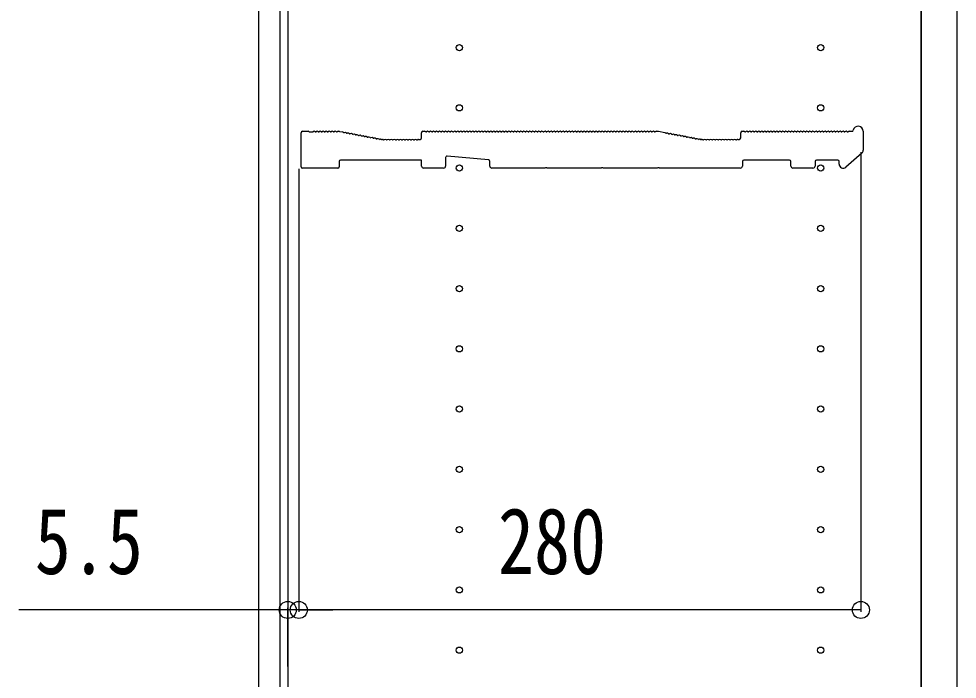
# Model space of a CAD drawing. Units: millimetres, scale not verified. Extents: x -4205 to 4205, y -2970 to 2970.
# Drawn here: x -3104.5 to -2637, y -681.5 to -352.7 of the extents above; entities that cross this region are included whole.
import ezdxf
from ezdxf.enums import TextEntityAlignment as Align

# ---------------------------------------------------------------- set-up
doc = ezdxf.new("R2010")
doc.units = ezdxf.units.MM
doc.header["$LTSCALE"] = 20
for name, color, linetype in [('0-2_YKK_11', 7, 'Continuous'), ('0-3_YKK_12', 2, 'Continuous'), ('0-5_YKK_D', 6, 'Continuous')]:
    doc.layers.add(name, color=color, linetype=linetype)
doc.styles.add('ＭＳ ゴシック', font='')
doc.styles.get('ＭＳ ゴシック').set_extended_font_data('MS Gothic')

msp = doc.modelspace()

# ---------------------------------------------------------------- linework, layer by layer
at = {"layer": '0-2_YKK_11'}
for p, q in [((-2963.83, -426.3), (-2963.83, -409.4)), ((-2963.13, -408.7), (-2960.33, -408.7)), ((-2956.77, -408.9), (-2956.39, -408.9)), ((-2955.27, -408.9), (-2954.89, -408.9)), ((-2953.77, -408.9), (-2953.39, -408.9)), ((-2952.27, -408.9), (-2951.89, -408.9)), ((-2950.77, -408.9), (-2950.39, -408.9)), ((-2949.27, -408.9), (-2948.89, -408.9)), ((-2947.77, -408.9), (-2947.39, -408.9)), ((-2946.27, -408.9), (-2945.89, -408.9)), ((-2945.33, -408.7), (-2944.9, -408.7)), ((-2944.77, -408.71), (-2943.19, -409.01)), ((-2942.68, -409.31), (-2942.31, -409.39)), ((-2941.21, -409.59), (-2940.83, -409.67)), ((-2939.73, -409.88), (-2939.36, -409.95)), ((-2938.26, -410.16), (-2937.89, -410.23)), ((-2936.79, -410.44), (-2936.41, -410.51)), ((-2935.31, -410.72), (-2934.94, -410.79)), ((-2933.84, -411), (-2933.47, -411.07)), ((-2932.37, -411.28), (-2931.99, -411.35)), ((-2903.83, -412), (-2903.83, -409.4)), ((-2903.13, -408.7), (-2902.33, -408.7)), ((-2901.77, -408.9), (-2901.39, -408.9)), ((-2900.27, -408.9), (-2899.89, -408.9)), ((-2898.77, -408.9), (-2898.39, -408.9)), ((-2897.27, -408.9), (-2896.89, -408.9)), ((-2895.77, -408.9), (-2895.39, -408.9)), ((-2894.27, -408.9), (-2893.89, -408.9)), ((-2892.77, -408.9), (-2892.39, -408.9)), ((-2891.27, -408.9), (-2890.89, -408.9)), ((-2889.77, -408.9), (-2889.39, -408.9)), ((-2888.27, -408.9), (-2887.89, -408.9)), ((-2886.77, -408.9), (-2886.39, -408.9)), ((-2885.27, -408.9), (-2884.89, -408.9)), ((-2883.77, -408.9), (-2883.39, -408.9)), ((-2882.27, -408.9), (-2881.89, -408.9)), ((-2880.77, -408.9), (-2880.39, -408.9)), ((-2879.27, -408.9), (-2878.89, -408.9)), ((-2877.77, -408.9), (-2877.39, -408.9)), ((-2876.27, -408.9), (-2875.89, -408.9)), ((-2874.77, -408.9), (-2874.39, -408.9)), ((-2873.27, -408.9), (-2872.89, -408.9)), ((-2871.77, -408.9), (-2871.39, -408.9)), ((-2870.27, -408.9), (-2869.89, -408.9)), ((-2868.77, -408.9), (-2868.39, -408.9)), ((-2867.27, -408.9), (-2866.89, -408.9)), ((-2865.77, -408.9), (-2865.39, -408.9)), ((-2864.27, -408.9), (-2863.89, -408.9)), ((-2862.77, -408.9), (-2862.39, -408.9)), ((-2861.27, -408.9), (-2860.89, -408.9)), ((-2859.77, -408.9), (-2859.39, -408.9)), ((-2858.27, -408.9), (-2857.89, -408.9)), ((-2856.77, -408.9), (-2856.39, -408.9)), ((-2855.27, -408.9), (-2854.89, -408.9)), ((-2853.77, -408.9), (-2853.39, -408.9)), ((-2852.27, -408.9), (-2851.89, -408.9)), ((-2850.77, -408.9), (-2850.39, -408.9)), ((-2849.27, -408.9), (-2848.89, -408.9)), ((-2847.77, -408.9), (-2847.39, -408.9)), ((-2846.27, -408.9), (-2845.89, -408.9)), ((-2844.77, -408.9), (-2844.39, -408.9)), ((-2843.27, -408.9), (-2842.89, -408.9)), ((-2841.77, -408.9), (-2841.39, -408.9)), ((-2840.27, -408.9), (-2839.89, -408.9)), ((-2838.77, -408.9), (-2838.39, -408.9)), ((-2837.27, -408.9), (-2836.89, -408.9)), ((-2835.77, -408.9), (-2835.39, -408.9)), ((-2834.27, -408.9), (-2833.89, -408.9)), ((-2832.77, -408.9), (-2832.39, -408.9)), ((-2831.27, -408.9), (-2830.89, -408.9)), ((-2829.77, -408.9), (-2829.39, -408.9)), ((-2828.27, -408.9), (-2827.89, -408.9)), ((-2826.77, -408.9), (-2826.39, -408.9)), ((-2825.27, -408.9), (-2824.89, -408.9)), ((-2823.77, -408.9), (-2823.39, -408.9)), ((-2822.27, -408.9), (-2821.89, -408.9)), ((-2820.77, -408.9), (-2820.39, -408.9)), ((-2819.27, -408.9), (-2818.89, -408.9)), ((-2817.77, -408.9), (-2817.39, -408.9)), ((-2816.27, -408.9), (-2815.89, -408.9)), ((-2814.77, -408.9), (-2814.39, -408.9)), ((-2813.27, -408.9), (-2812.89, -408.9)), ((-2811.77, -408.9), (-2811.39, -408.9)), ((-2810.27, -408.9), (-2809.89, -408.9)), ((-2808.77, -408.9), (-2808.39, -408.9)), ((-2807.27, -408.9), (-2806.89, -408.9)), ((-2805.77, -408.9), (-2805.39, -408.9)), ((-2804.27, -408.9), (-2803.89, -408.9)), ((-2802.77, -408.9), (-2802.39, -408.9)), ((-2801.27, -408.9), (-2800.89, -408.9)), ((-2799.77, -408.9), (-2799.39, -408.9)), ((-2798.27, -408.9), (-2797.89, -408.9)), ((-2796.77, -408.9), (-2796.39, -408.9)), ((-2795.27, -408.9), (-2794.89, -408.9)), ((-2793.77, -408.9), (-2793.39, -408.9)), ((-2792.27, -408.9), (-2791.89, -408.9)), ((-2790.77, -408.9), (-2790.39, -408.9)), ((-2789.27, -408.9), (-2788.89, -408.9)), ((-2787.77, -408.9), (-2787.39, -408.9)), ((-2782.21, -409.59), (-2781.83, -409.67)), ((-2780.73, -409.88), (-2780.36, -409.95)), ((-2779.26, -410.16), (-2778.89, -410.23)), ((-2777.79, -410.44), (-2777.41, -410.51)), ((-2776.31, -410.72), (-2775.94, -410.79)), ((-2774.84, -411), (-2774.47, -411.07)), ((-2773.37, -411.28), (-2772.99, -411.35)), ((-2744.83, -412), (-2744.83, -409.4)), ((-2744.13, -408.7), (-2743.33, -408.7)), ((-2742.77, -408.9), (-2742.39, -408.9)), ((-2741.27, -408.9), (-2740.89, -408.9)), ((-2739.77, -408.9), (-2739.39, -408.9)), ((-2738.27, -408.9), (-2737.89, -408.9)), ((-2736.77, -408.9), (-2736.39, -408.9)), ((-2735.27, -408.9), (-2734.89, -408.9)), ((-2733.77, -408.9), (-2733.39, -408.9)), ((-2732.27, -408.9), (-2731.89, -408.9)), ((-2730.77, -408.9), (-2730.39, -408.9)), ((-2729.27, -408.9), (-2728.89, -408.9)), ((-2727.77, -408.9), (-2727.39, -408.9)), ((-2726.27, -408.9), (-2725.89, -408.9)), ((-2724.77, -408.9), (-2724.39, -408.9)), ((-2723.27, -408.9), (-2722.89, -408.9)), ((-2721.77, -408.9), (-2721.39, -408.9)), ((-2720.27, -408.9), (-2719.89, -408.9)), ((-2718.77, -408.9), (-2718.39, -408.9)), ((-2717.27, -408.9), (-2716.89, -408.9)), ((-2715.77, -408.9), (-2715.39, -408.9)), ((-2714.27, -408.9), (-2713.89, -408.9)), ((-2712.77, -408.9), (-2712.39, -408.9)), ((-2711.27, -408.9), (-2710.89, -408.9)), ((-2709.77, -408.9), (-2709.39, -408.9)), ((-2708.27, -408.9), (-2707.89, -408.9)), ((-2706.77, -408.9), (-2706.39, -408.9)), ((-2705.27, -408.9), (-2704.89, -408.9)), ((-2703.77, -408.9), (-2703.39, -408.9)), ((-2702.27, -408.9), (-2701.89, -408.9)), ((-2700.77, -408.9), (-2700.39, -408.9)), ((-2699.27, -408.9), (-2698.89, -408.9)), ((-2697.77, -408.9), (-2697.39, -408.9)), ((-2696.27, -408.9), (-2695.89, -408.9)), ((-2694.77, -408.9), (-2694.39, -408.9)), ((-2693.27, -408.9), (-2692.89, -408.9)), ((-2691.77, -408.9), (-2691.39, -408.9)), ((-2690.83, -408.7), (-2689.45, -408.7)), ((-2683.83, -408.7), (-2683.83, -418.09)), ((-2930.89, -411.56), (-2930.52, -411.63)), ((-2929.42, -411.84), (-2929.05, -411.91)), ((-2927.95, -412.12), (-2927.57, -412.19)), ((-2926.47, -412.4), (-2926.1, -412.47)), ((-2925, -412.68), (-2924.62, -412.75)), ((-2924.04, -412.66), (-2923.9, -412.69)), ((-2923.77, -412.7), (-2923.33, -412.7)), ((-2922.77, -412.9), (-2922.39, -412.9)), ((-2921.27, -412.9), (-2920.89, -412.9)), ((-2919.77, -412.9), (-2919.39, -412.9)), ((-2918.27, -412.9), (-2917.89, -412.9)), ((-2916.77, -412.9), (-2916.39, -412.9)), ((-2915.27, -412.9), (-2914.89, -412.9)), ((-2913.77, -412.9), (-2913.39, -412.9)), ((-2912.27, -412.9), (-2911.89, -412.9)), ((-2910.77, -412.9), (-2910.39, -412.9)), ((-2909.27, -412.9), (-2908.89, -412.9)), ((-2907.77, -412.9), (-2907.39, -412.9)), ((-2906.27, -412.9), (-2905.89, -412.9)), ((-2905.33, -412.7), (-2904.53, -412.7)), ((-2771.89, -411.56), (-2771.52, -411.63)), ((-2770.42, -411.84), (-2770.05, -411.91)), ((-2768.95, -412.12), (-2768.57, -412.19)), ((-2767.47, -412.4), (-2767.1, -412.47)), ((-2766, -412.68), (-2765.62, -412.75)), ((-2764.77, -412.7), (-2764.33, -412.7)), ((-2764.33, -412.7), (-2764.77, -412.7)), ((-2763.77, -412.9), (-2763.39, -412.9)), ((-2762.27, -412.9), (-2761.89, -412.9)), ((-2760.77, -412.9), (-2760.39, -412.9)), ((-2759.27, -412.9), (-2758.89, -412.9)), ((-2757.77, -412.9), (-2757.39, -412.9)), ((-2756.27, -412.9), (-2755.89, -412.9)), ((-2754.77, -412.9), (-2754.39, -412.9)), ((-2753.27, -412.9), (-2752.89, -412.9)), ((-2751.77, -412.9), (-2751.39, -412.9)), ((-2750.27, -412.9), (-2749.89, -412.9)), ((-2748.77, -412.9), (-2748.39, -412.9)), ((-2747.27, -412.9), (-2746.89, -412.9)), ((-2746.33, -412.7), (-2745.53, -412.7)), ((-2684.52, -419.6), (-2692.52, -426.51)), ((-2944.83, -423.7), (-2944.83, -426.3)), ((-2891.83, -421.77), (-2891.83, -426)), ((-2870.47, -422.94), (-2891.07, -421.07)), ((-2869.83, -426), (-2869.83, -423.64)), ((-2744.03, -423.7), (-2744.03, -426)), ((-2720.53, -423), (-2743.33, -423)), ((-2719.83, -426), (-2719.83, -423.7)), ((-2707.83, -423.7), (-2707.83, -426)), ((-2696.53, -423), (-2707.13, -423)), ((-2695.83, -425), (-2695.83, -423.7)), ((-2945.53, -427), (-2963.13, -427)), ((-2892.83, -427), (-2902.83, -427)), ((-2708.83, -427), (-2718.83, -427))]:
    msp.add_line(p, q, dxfattribs=at)
for points in [[(-2959.77, -408.9), (-2959.58, -408.97), (-2958.08, -408.97), (-2957.89, -408.9)], [(-2786.83, -408.7), (-2785.83, -408.7), (-2782.72, -409.29)], [(-2765.04, -412.66), (-2764.9, -412.69), (-2765.04, -412.66)], [(-2903.83, -426), (-2903.83, -423), (-2944.13, -423)], [(-2745.03, -427), (-2785.26, -427), (-2785.5, -426.87), (-2786.16, -426.87), (-2786.41, -427), (-2813.26, -427), (-2813.5, -426.87), (-2814.16, -426.87), (-2814.41, -427), (-2841.26, -427), (-2841.5, -426.87), (-2842.16, -426.87), (-2842.41, -427), (-2868.83, -427)]]:
    msp.add_lwpolyline(points, dxfattribs=at)
for centre, radius, start, end in [((-2686.33, -408.7), 2.5, 0, 167.3644), ((-2963.13, -409.4), 0.7, 90, 180), ((-2960.33, -409.58), 0.88, 50.4605, 90), ((-2957.33, -409.58), 0.88, 50.536, 129.5394), ((-2955.83, -409.58), 0.88, 50.536, 129.464), ((-2954.33, -409.58), 0.88, 50.536, 129.464), ((-2952.83, -409.58), 0.88, 50.536, 129.464), ((-2951.33, -409.58), 0.88, 50.536, 129.464), ((-2949.83, -409.58), 0.88, 50.536, 129.464), ((-2948.33, -409.58), 0.88, 50.536, 129.464), ((-2946.83, -409.58), 0.88, 50.536, 129.464), ((-2945.33, -409.58), 0.88, 90, 129.464), ((-2944.9, -409.4), 0.7, 79.2157, 90), ((-2943.36, -409.88), 0.88, 39.7517, 79.2157), ((-2941.88, -410.16), 0.88, 39.7517, 118.6797), ((-2940.41, -410.44), 0.88, 39.7517, 118.6797), ((-2938.94, -410.72), 0.88, 39.7517, 118.6797), ((-2937.46, -411), 0.88, 39.7517, 118.6797), ((-2935.99, -411.28), 0.88, 39.7517, 118.6797), ((-2934.52, -411.56), 0.88, 39.7517, 118.6797), ((-2933.04, -411.84), 0.88, 39.7517, 118.6797), ((-2931.57, -412.12), 0.88, 39.7517, 118.6797), ((-2903.13, -409.4), 0.7, 90, 180), ((-2902.33, -409.58), 0.88, 50.536, 90), ((-2900.83, -409.58), 0.88, 50.536, 129.464), ((-2899.33, -409.58), 0.88, 50.536, 129.464), ((-2897.83, -409.58), 0.88, 50.536, 129.464), ((-2896.33, -409.58), 0.88, 50.536, 129.464), ((-2894.83, -409.58), 0.88, 50.536, 129.464), ((-2893.33, -409.58), 0.88, 50.536, 129.464), ((-2891.83, -409.58), 0.88, 50.536, 129.464), ((-2890.33, -409.58), 0.88, 50.536, 129.464), ((-2888.83, -409.58), 0.88, 50.536, 129.464), ((-2887.33, -409.58), 0.88, 50.536, 129.464), ((-2885.83, -409.58), 0.88, 50.536, 129.464), ((-2884.33, -409.58), 0.88, 50.536, 129.464), ((-2882.83, -409.58), 0.88, 50.536, 129.464), ((-2881.33, -409.58), 0.88, 50.536, 129.464), ((-2879.83, -409.58), 0.88, 50.536, 129.464), ((-2878.33, -409.58), 0.88, 50.536, 129.464), ((-2876.83, -409.58), 0.88, 50.536, 129.464), ((-2875.33, -409.58), 0.88, 50.536, 129.464), ((-2873.83, -409.58), 0.88, 50.536, 129.464), ((-2872.33, -409.58), 0.88, 50.536, 129.464), ((-2870.83, -409.58), 0.88, 50.536, 129.464), ((-2869.33, -409.58), 0.88, 50.536, 129.464), ((-2867.83, -409.58), 0.88, 50.536, 129.464), ((-2866.33, -409.58), 0.88, 50.536, 129.464), ((-2864.83, -409.58), 0.88, 50.536, 129.464), ((-2863.33, -409.58), 0.88, 50.536, 129.464), ((-2861.83, -409.58), 0.88, 50.536, 129.464), ((-2860.33, -409.58), 0.88, 50.536, 129.464), ((-2858.83, -409.58), 0.88, 50.536, 129.464), ((-2857.33, -409.58), 0.88, 50.536, 129.464), ((-2855.83, -409.58), 0.88, 50.536, 129.464), ((-2854.33, -409.58), 0.88, 50.536, 129.464), ((-2852.83, -409.58), 0.88, 50.536, 129.464), ((-2851.33, -409.58), 0.88, 50.536, 129.464), ((-2849.83, -409.58), 0.88, 50.536, 129.464), ((-2848.33, -409.58), 0.88, 50.536, 129.464), ((-2846.83, -409.58), 0.88, 50.536, 129.464), ((-2845.33, -409.58), 0.88, 50.536, 129.464), ((-2843.83, -409.58), 0.88, 50.536, 129.464), ((-2842.33, -409.58), 0.88, 50.536, 129.464), ((-2840.83, -409.58), 0.88, 50.536, 129.464), ((-2839.33, -409.58), 0.88, 50.536, 129.464), ((-2837.83, -409.58), 0.88, 50.536, 129.464), ((-2836.33, -409.58), 0.88, 50.536, 129.464), ((-2834.83, -409.58), 0.88, 50.536, 129.464), ((-2833.33, -409.58), 0.88, 50.536, 129.464), ((-2831.83, -409.58), 0.88, 50.536, 129.464), ((-2830.33, -409.58), 0.88, 50.536, 129.464), ((-2828.83, -409.58), 0.88, 50.536, 129.464), ((-2827.33, -409.58), 0.88, 50.536, 129.464), ((-2825.83, -409.58), 0.88, 50.536, 129.464), ((-2824.33, -409.58), 0.88, 50.536, 129.464), ((-2822.83, -409.58), 0.88, 50.536, 129.464), ((-2821.33, -409.58), 0.88, 50.536, 129.464), ((-2819.83, -409.58), 0.88, 50.536, 129.464), ((-2818.33, -409.58), 0.88, 50.536, 129.464), ((-2816.83, -409.58), 0.88, 50.536, 129.464), ((-2815.33, -409.58), 0.88, 50.536, 129.464), ((-2813.83, -409.58), 0.88, 50.536, 129.464), ((-2812.33, -409.58), 0.88, 50.536, 129.464), ((-2810.83, -409.58), 0.88, 50.536, 129.464), ((-2809.33, -409.58), 0.88, 50.536, 129.464), ((-2807.83, -409.58), 0.88, 50.536, 129.464), ((-2806.33, -409.58), 0.88, 50.536, 129.464), ((-2804.83, -409.58), 0.88, 50.536, 129.464), ((-2803.33, -409.58), 0.88, 50.536, 129.464), ((-2801.83, -409.58), 0.88, 50.536, 129.464), ((-2800.33, -409.58), 0.88, 50.536, 129.464), ((-2798.83, -409.58), 0.88, 50.536, 129.464), ((-2797.33, -409.58), 0.88, 50.536, 129.464), ((-2795.83, -409.58), 0.88, 50.536, 129.464), ((-2794.33, -409.58), 0.88, 50.536, 129.464), ((-2792.83, -409.58), 0.88, 50.536, 129.464), ((-2791.33, -409.58), 0.88, 50.536, 129.464), ((-2789.83, -409.58), 0.88, 50.536, 129.464), ((-2788.33, -409.58), 0.88, 50.536, 129.464), ((-2786.83, -409.58), 0.88, 90, 129.464), ((-2782.88, -410.16), 0.88, 39.7517, 79.2157), ((-2781.41, -410.44), 0.88, 39.7517, 118.6797), ((-2779.94, -410.72), 0.88, 39.7517, 118.6797), ((-2778.46, -411), 0.88, 39.7517, 118.6797), ((-2776.99, -411.28), 0.88, 39.7517, 118.6797), ((-2775.52, -411.56), 0.88, 39.7517, 118.6797), ((-2774.04, -411.84), 0.88, 39.7517, 118.6797), ((-2772.57, -412.12), 0.88, 39.7517, 118.6797), ((-2744.13, -409.4), 0.7, 90, 180), ((-2743.33, -409.58), 0.88, 50.536, 90), ((-2741.83, -409.58), 0.88, 50.536, 129.464), ((-2740.33, -409.58), 0.88, 50.536, 129.464), ((-2738.83, -409.58), 0.88, 50.536, 129.464), ((-2737.33, -409.58), 0.88, 50.536, 129.464), ((-2735.83, -409.58), 0.88, 50.536, 129.464), ((-2734.33, -409.58), 0.88, 50.536, 129.464), ((-2732.83, -409.58), 0.88, 50.536, 129.464), ((-2731.33, -409.58), 0.88, 50.536, 129.464), ((-2729.83, -409.58), 0.88, 50.536, 129.464), ((-2728.33, -409.58), 0.88, 50.536, 129.464), ((-2726.83, -409.58), 0.88, 50.536, 129.464), ((-2725.33, -409.58), 0.88, 50.536, 129.464), ((-2723.83, -409.58), 0.88, 50.536, 129.464), ((-2722.33, -409.58), 0.88, 50.536, 129.464), ((-2720.83, -409.58), 0.88, 50.536, 129.464), ((-2719.33, -409.58), 0.88, 50.536, 129.464), ((-2717.83, -409.58), 0.88, 50.536, 129.464), ((-2716.33, -409.58), 0.88, 50.536, 129.464), ((-2714.83, -409.58), 0.88, 50.536, 129.464), ((-2713.33, -409.58), 0.88, 50.536, 129.464), ((-2711.83, -409.58), 0.88, 50.536, 129.464), ((-2710.33, -409.58), 0.88, 50.536, 129.464), ((-2708.83, -409.58), 0.88, 50.536, 129.464), ((-2707.33, -409.58), 0.88, 50.536, 129.464), ((-2705.83, -409.58), 0.88, 50.536, 129.464), ((-2704.33, -409.58), 0.88, 50.536, 129.464), ((-2702.83, -409.58), 0.88, 50.536, 129.464), ((-2701.33, -409.58), 0.88, 50.536, 129.464), ((-2699.83, -409.58), 0.88, 50.536, 129.464), ((-2698.33, -409.58), 0.88, 50.536, 129.464), ((-2696.83, -409.58), 0.88, 50.536, 129.464), ((-2695.33, -409.58), 0.88, 50.536, 129.464), ((-2693.83, -409.58), 0.88, 50.536, 129.464), ((-2692.33, -409.58), 0.88, 50.536, 129.464), ((-2690.83, -409.58), 0.88, 90, 129.464), ((-2689.45, -408), 0.7, 270, 347.3644), ((-2930.1, -412.4), 0.88, 39.7517, 118.6797), ((-2928.62, -412.68), 0.88, 39.7517, 118.6797), ((-2927.15, -412.96), 0.88, 39.7517, 118.6797), ((-2925.68, -413.24), 0.88, 39.7517, 118.6797), ((-2924.2, -413.53), 0.88, 79.2157, 118.6797), ((-2923.77, -412), 0.7, 259.2157, 270), ((-2923.33, -413.58), 0.88, 50.536, 90), ((-2921.83, -413.58), 0.88, 50.536, 129.464), ((-2920.33, -413.58), 0.88, 50.536, 129.464), ((-2918.83, -413.58), 0.88, 50.536, 129.464), ((-2917.33, -413.58), 0.88, 50.536, 129.464), ((-2915.83, -413.58), 0.88, 50.536, 129.464), ((-2914.33, -413.58), 0.88, 50.536, 129.464), ((-2912.83, -413.58), 0.88, 50.536, 129.464), ((-2911.33, -413.58), 0.88, 50.536, 129.464), ((-2909.83, -413.58), 0.88, 50.536, 129.464), ((-2908.33, -413.58), 0.88, 50.536, 129.464), ((-2906.83, -413.58), 0.88, 50.536, 129.464), ((-2905.33, -413.58), 0.88, 90, 129.464), ((-2904.53, -412), 0.7, 270, 0), ((-2771.1, -412.4), 0.88, 39.7517, 118.6797), ((-2769.62, -412.68), 0.88, 39.7517, 118.6797), ((-2768.15, -412.96), 0.88, 39.7517, 118.6797), ((-2766.68, -413.24), 0.88, 39.7517, 118.6797), ((-2765.2, -413.53), 0.88, 79.2157, 118.6797), ((-2764.77, -412), 0.7, 259.2157, 270), ((-2764.77, -412), 0.7, 259.2157, 270), ((-2764.33, -413.58), 0.88, 50.536, 90), ((-2762.83, -413.58), 0.88, 50.536, 129.464), ((-2761.33, -413.58), 0.88, 50.536, 129.464), ((-2759.83, -413.58), 0.88, 50.536, 129.464), ((-2758.33, -413.58), 0.88, 50.536, 129.464), ((-2756.83, -413.58), 0.88, 50.536, 129.464), ((-2755.33, -413.58), 0.88, 50.536, 129.464), ((-2753.83, -413.58), 0.88, 50.536, 129.464), ((-2752.33, -413.58), 0.88, 50.536, 129.464), ((-2750.83, -413.58), 0.88, 50.536, 129.464), ((-2749.33, -413.58), 0.88, 50.536, 129.464), ((-2747.83, -413.58), 0.88, 50.536, 129.464), ((-2746.33, -413.58), 0.88, 90, 129.464), ((-2745.53, -412), 0.7, 270, 0), ((-2685.83, -418.09), 2, 310.8387, 0), ((-2944.13, -423.7), 0.7, 90, 180), ((-2891.13, -421.77), 0.7, 84.8056, 180), ((-2870.53, -423.64), 0.7, 0, 84.8056), ((-2743.33, -423.7), 0.7, 90, 180), ((-2720.53, -423.7), 0.7, 0, 90), ((-2707.13, -423.7), 0.7, 90, 180), ((-2696.53, -423.7), 0.7, 0, 90), ((-2693.83, -425), 2, 180, 310.8387), ((-2963.13, -426.3), 0.7, 180, 270), ((-2945.53, -426.3), 0.7, 270, 0), ((-2902.83, -426), 1, 180, 270), ((-2892.83, -426), 1, 270, 0), ((-2868.83, -426), 1, 180, 270), ((-2745.03, -426), 1, 270, 0), ((-2718.83, -426), 1, 180, 270), ((-2708.83, -426), 1, 270, 0)]:
    msp.add_arc(centre, radius, start, end, dxfattribs=at)
at = {"layer": '0-3_YKK_12'}
for p, q in [((-2974.48, 1393.5), (-2974.48, -777.5)), ((-2970.48, 1393.5), (-2970.48, -777.5))]:
    msp.add_line(p, q, dxfattribs=at)
for points in [[(-2984.98, -787), (-2654.98, -787), (-2654.98, 1403), (-2984.98, 1403)], [(-2654.98, -784), (-2636.98, -784), (-2636.98, 1400), (-2654.98, 1400)]]:
    msp.add_lwpolyline(points, close=True, dxfattribs=at)
for centre in [(-2884.98, -367), (-2704.98, -367), (-2884.98, -397), (-2704.98, -397), (-2884.98, -427), (-2704.98, -427), (-2884.98, -457), (-2704.98, -457), (-2884.98, -487), (-2704.98, -487), (-2884.98, -517), (-2704.98, -517), (-2884.98, -547), (-2704.98, -547), (-2884.98, -577), (-2704.98, -577), (-2884.98, -607), (-2704.98, -607), (-2884.98, -637), (-2704.98, -637), (-2884.98, -667), (-2704.98, -667)]:
    msp.add_circle(centre, 1.55, dxfattribs=at)
at = {"layer": '0-5_YKK_D'}
for p, q in [((-2684.98, -419.01), (-2684.98, -648)), ((-2964.98, -427.37), (-2964.98, -648)), ((-2964.98, -427.37), (-2964.98, -648)), ((-2970.48, -647), (-3104.48, -647)), ((-2970.48, -675.14), (-2970.48, -646)), ((-2964.98, -647), (-2970.48, -647)), ((-2684.98, -647), (-2964.98, -647)), ((-2964.98, -647), (-2947.98, -647))]:
    msp.add_line(p, q, dxfattribs=at)
for centre in [(-2970.48, -647), (-2964.98, -647), (-2964.98, -647), (-2684.98, -647)]:
    msp.add_circle(centre, 4.25, dxfattribs=at)

# ---------------------------------------------------------------- texts
at = {"layer": '0-5_YKK_D', "style": 'ＭＳ ゴシック', "width": 0.8}
for s, p in [('5.5', (-3096.48, -639)), ('280', (-2865.78, -639))]:
    msp.add_text(s, height=32.99, dxfattribs=at).set_placement(p, align=Align.BOTTOM_LEFT)

doc.saveas('drawing.dxf')
